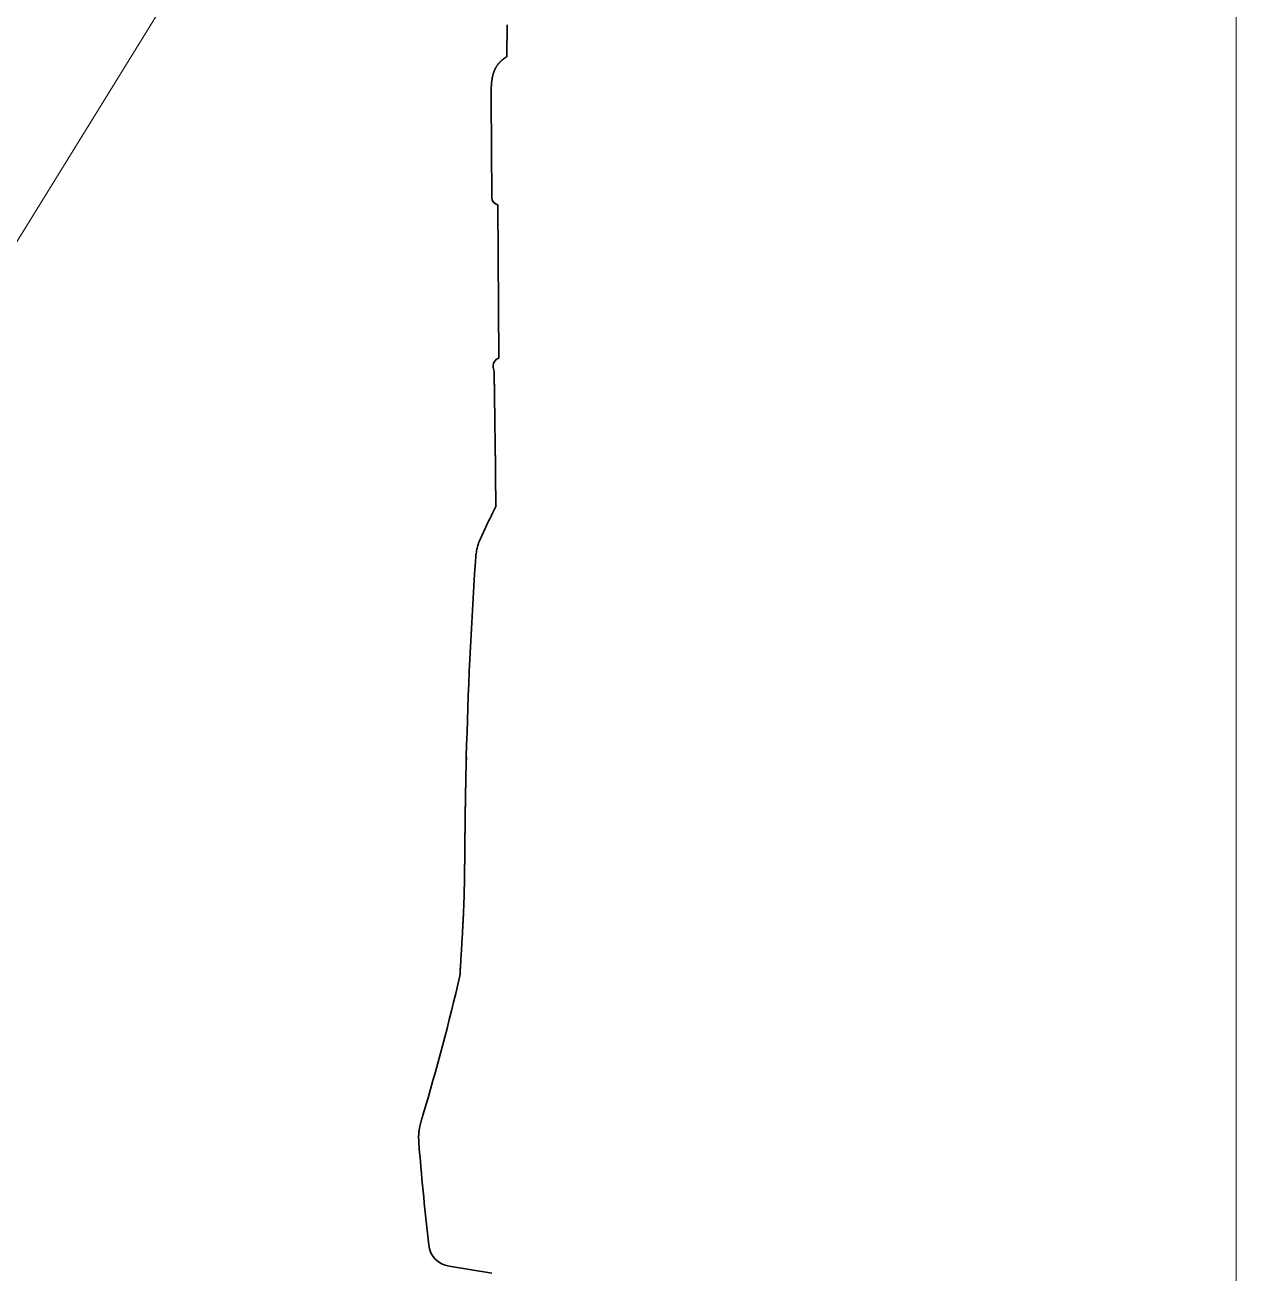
# Model space of a CAD drawing. Header units: millimetres. Extents: x 120 to 10915, y 515 to 8014.
# Drawn here: x 8252.52 to 8292.5, y 6971.86 to 7013.07 of the extents above; entities that cross this region are included whole.
import ezdxf

# ---------------------------------------------------------------- set-up
doc = ezdxf.new("R2010")
doc.units = ezdxf.units.MM
doc.layers.get('0').update_dxf_attribs({"lineweight": 13})
doc.layers.add('201_Dimensions', color=7, linetype='Continuous', lineweight=13)

# ---------------------------------------------------------------- blocks, each defined once
blk = doc.blocks.new('BLOCK11')
at = {"layer": '201_Dimensions', "color": 2, "lineweight": 18}
blk.add_lwpolyline([(8282.151367, 3154.344971), (8193.013672, 3010), (8120, 3010)], dxfattribs=at)
blk = doc.blocks.new('BLOCK14')
at = {"layer": '201_Dimensions', "color": 2, "lineweight": 18}
blk.add_line((8292.5, 3172.5), (8292.5, 2833.721191), dxfattribs=at)
blk = doc.blocks.new('2903066')
at = {"layer": '201_Dimensions', "color": 3, "lineweight": 35}
for p, q in [((8268.43, 3112.022), (8268.435, 3113.068)), ((8267.91, 3110.634), (8267.934, 3107.367)), ((8267.91, 3110.634), (8267.934, 3107.367)), ((8267.91, 3110.634), (8267.934, 3107.367)), ((8268.126, 3107.126), (8268.166, 3102.066)), ((8268.137, 3105.722), (8268.137, 3105.718)), ((8268.016, 3101.128), (8268.016, 3101.132)), ((8268.016, 3101.128), (8268.016, 3101.132)), ((8268.039, 3099.498), (8268.039, 3099.502)), ((8268.039, 3099.498), (8268.039, 3099.502)), ((8268.064, 3097.203), (8268.064, 3097.174)), ((8268.064, 3097.203), (8268.064, 3097.174)), ((8268.064, 3097.202), (8268.064, 3097.174)), ((8268.064, 3097.202), (8268.064, 3097.174)), ((8267.937, 3071.861), (8266.519, 3072.086))]:
    blk.add_line(p, q, dxfattribs=at)
for centre, radius, start, end in [((8268.184, 3107.369), 0.25, 180.4322, 256.5414), ((8268.235, 3101.818), 0.258, 105.7091, 181.0127), ((8268.605, 3101.818), 0.627, 180.4656, 197.8095), ((8268.605, 3101.818), 0.627, 180.4656, 197.8095), ((8268.605, 3101.818), 0.627, 180.4656, 197.8075), ((6987.804, 3082.12), 1280.353, 0.777847, 0.850837), ((6987.804, 3082.12), 1280.353, 0.777847, 0.850837), ((6968.217, 3081.837), 1299.942, 0.778456, 0.850298), ((6968.217, 3081.837), 1299.942, 0.778456, 0.850298), ((7760.04, 3092.911), 508.042, 0.48396, 0.74324), ((7760.04, 3092.911), 508.042, 0.48396, 0.74324), ((7758.664, 3092.89), 509.418, 0.48498, 0.74325), ((7758.664, 3092.89), 509.418, 0.48498, 0.74325), ((8415.535, 3085.19), 148.491, 176.07701, 178.56716), ((8268.039, 3088.898), 0.948, 179.6939, 185.7328), ((8190.028, 3099.599), 78.913, 343.41323, 346.87135), ((8373.316, 3084.923), 108.15, 184.7576, 186.44354), ((8266.644, 3072.876), 0.8, 186.4469, 260.9999)]:
    blk.add_arc(centre, radius, start, end, dxfattribs=at)
blk.add_ellipse((8270.226, 3097.047), major_axis=(2.163, -0.156), ratio=0.068202, start_param=2.99516, end_param=3.145771, dxfattribs=at)
blk.add_ellipse((8270.226, 3097.047), major_axis=(2.163, -0.156), ratio=0.068202, start_param=2.99516, end_param=3.145771, dxfattribs=at)
for points, degree, knots in [([(8268.43, 3112.022), (8268.367, 3111.984), (8268.306, 3111.941), (8268.248, 3111.894), (8268.138, 3111.784), (8268.054, 3111.652), (8268.019, 3111.579), (8267.978, 3111.465), (8267.951, 3111.347), (8267.944, 3111.307), (8267.919, 3111.15), (8267.91, 3110.991), (8267.908, 3110.872), (8267.909, 3110.753), (8267.91, 3110.634)], 5, [2.443074, 2.443074, 2.443074, 2.443074, 2.443074, 2.443074, 4.554559, 4.554559, 4.554559, 6.843623, 6.843623, 6.843623, 7.983885, 7.983885, 7.983885, 11.347441, 11.347441, 11.347441, 11.347441, 11.347441, 11.347441]), ([(8268.008, 3101.626), (8268.008, 3101.625), (8268.008, 3101.612), (8268.008, 3101.585), (8268.009, 3101.546), (8268.01, 3101.503), (8268.011, 3101.458), (8268.012, 3101.41), (8268.012, 3101.359), (8268.013, 3101.305), (8268.014, 3101.248), (8268.015, 3101.189), (8268.016, 3101.149), (8268.016, 3101.128)], 3, [0.565238, 0.565238, 0.565238, 0.565238, 0.579198, 0.724824, 0.883551, 1.054055, 1.235735, 1.428206, 1.631846, 1.84767, 2.075205, 2.313173, 2.558684, 2.558684, 2.558684, 2.558684]), ([(8267.524, 3096.036), (8267.581, 3096.164), (8267.7, 3096.422), (8267.88, 3096.802), (8268.003, 3097.053), (8268.064, 3097.174)], 3, [0, 0, 0, 0, 1.684854, 3.411237, 5.039733, 5.039733, 5.039733, 5.039733]), ([(8267.524, 3096.036), (8267.517, 3096.019), (8267.5, 3095.98), (8267.476, 3095.914), (8267.454, 3095.838), (8267.435, 3095.754), (8267.42, 3095.661), (8267.408, 3095.561), (8267.4, 3095.456), (8267.395, 3095.385), (8267.392, 3095.349)], 3, [0, 0, 0, 0, 0.216092, 0.519833, 0.835731, 1.166466, 1.553678, 1.959687, 2.381421, 2.812413, 2.812413, 2.812413, 2.812413]), ([(8267.091, 3088.903), (8267.09, 3088.854), (8267.087, 3088.756), (8267.084, 3088.608), (8267.08, 3088.46), (8267.077, 3088.312), (8267.074, 3088.164), (8267.071, 3088.016), (8267.068, 3087.868), (8267.066, 3087.72), (8267.063, 3087.573), (8267.061, 3087.426), (8267.058, 3087.279), (8267.056, 3087.133), (8267.054, 3086.987), (8267.052, 3086.841), (8267.05, 3086.696), (8267.049, 3086.552), (8267.047, 3086.408), (8267.045, 3086.265), (8267.044, 3086.123), (8267.042, 3085.982), (8267.041, 3085.843), (8267.039, 3085.706), (8267.038, 3085.57), (8267.037, 3085.481), (8267.036, 3085.436)], 3, [0, 0, 0, 0, 0.588591, 1.179769, 1.772357, 2.365473, 2.958482, 3.55095, 4.142601, 4.733274, 5.322616, 5.910859, 6.497985, 7.08396, 7.66802, 8.250714, 8.831254, 9.409913, 9.985005, 10.55726, 11.124937, 11.688382, 12.245002, 12.795544, 13.337063, 13.870313, 13.870313, 13.870313, 13.870313]), ([(8267.036, 3085.436), (8267.036, 3085.393), (8267.035, 3085.307), (8267.033, 3085.179), (8267.031, 3085.055), (8267.03, 3084.934), (8267.028, 3084.817), (8267.026, 3084.705), (8267.024, 3084.596), (8267.021, 3084.492), (8267.019, 3084.393), (8267.017, 3084.297), (8267.014, 3084.206), (8267.011, 3084.118), (8267.008, 3084.034), (8267.005, 3083.953), (8267.002, 3083.876), (8266.999, 3083.8), (8266.996, 3083.727), (8266.993, 3083.656), (8266.989, 3083.587), (8266.986, 3083.519), (8266.982, 3083.452), (8266.979, 3083.386), (8266.975, 3083.321), (8266.973, 3083.278), (8266.972, 3083.257)], 3, [0, 0, 0, 0, 0.522299, 1.033879, 1.530691, 2.014458, 2.480738, 2.932013, 3.365167, 3.78206, 4.180505, 4.562262, 4.927529, 5.276748, 5.613395, 5.935577, 6.248411, 6.549094, 6.841409, 7.124347, 7.402528, 7.673993, 7.941607, 8.204525, 8.465714, 8.722794, 8.722794, 8.722794, 8.722794]), ([(8266.972, 3083.257), (8266.966, 3083.158), (8266.957, 3083), (8266.945, 3082.784), (8266.934, 3082.609), (8266.924, 3082.438), (8266.914, 3082.27), (8266.904, 3082.105), (8266.894, 3081.941), (8266.886, 3081.798), (8266.881, 3081.71), (8266.879, 3081.675)], 3, [0, 0, 0, 0, 1.18871, 1.900325, 2.598076, 3.283633, 3.955844, 4.619613, 5.273717, 5.922244, 6.338203, 6.338203, 6.338203, 6.338203]), ([(8265.538, 3075.953), (8265.532, 3076.025), (8265.526, 3076.097), (8265.521, 3076.17), (8265.513, 3076.327), (8265.518, 3076.484), (8265.527, 3076.565), (8265.556, 3076.717), (8265.597, 3076.868), (8265.617, 3076.937), (8265.637, 3077.004), (8265.657, 3077.072)], 5, [0, 0, 0, 0, 0, 0, 1.468666, 1.468666, 1.468666, 3.216126, 3.216126, 3.216126, 4.656339, 4.656339, 4.656339, 4.656339, 4.656339, 4.656339])]:
    blk.add_open_spline(points, degree=degree, knots=knots, dxfattribs=at)
at = {"layer": '201_Dimensions', "lineweight": 0}
for name in ['BLOCK14', 'BLOCK11']:
    blk.add_blockref(name, (0, 0), dxfattribs=at)

msp = doc.modelspace()

# ---------------------------------------------------------------- block references
at = {"color": 7, "lineweight": 35}
msp.add_blockref('2903066', (0, 3900), dxfattribs=at)

doc.saveas('drawing.dxf')
